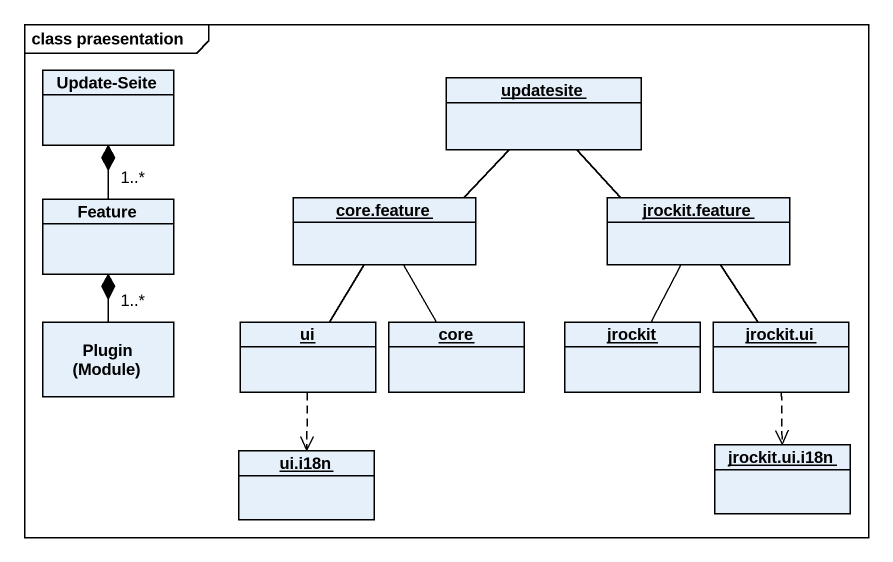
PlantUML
@startuml
mainframe class praesentation
hide circle
hide empty members
class "Update-Seite" as Update_Seite
object updatesite
class Feature
object "core.feature" as core_feature
object "jrockit.feature" as jrockit_feature
class "Plugin (Module)" as Plugin_Module
object ui
object core
object jrockit
object "jrockit.ui" as jrockit_ui
object "ui.i18n" as ui_i18n
object "jrockit.ui.i18n" as jrockit_ui_i18n
updatesite -- jrockit_feature
Feature "1..*" -up-* Update_Seite
core_feature -up- updatesite
Plugin_Module "1..*" -up-* Feature
ui -up- core_feature
ui ..> ui_i18n
core -up- core_feature
jrockit -up- jrockit_feature
jrockit_ui -up- jrockit_feature
jrockit_ui ..> jrockit_ui_i18n
@enduml
